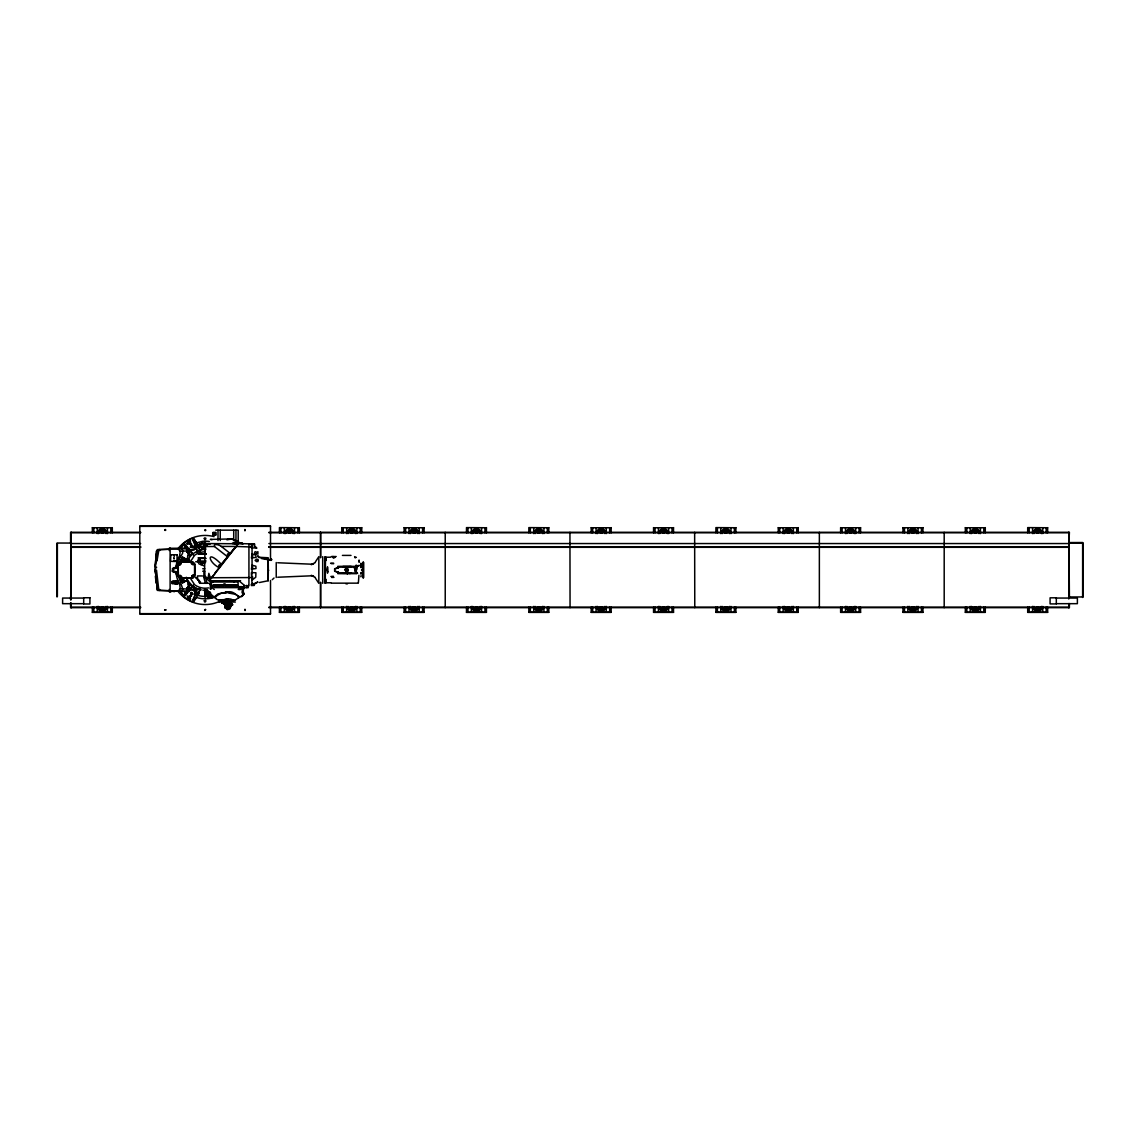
<?xml version="1.0" encoding="UTF-8"?>
<svg xmlns="http://www.w3.org/2000/svg" width="1140" height="1140" viewBox="0 0 1140 1140"><rect width="100%" height="100%" fill="white"/><g stroke="black" fill="none" stroke-linecap="round" stroke-linejoin="round"><path stroke-width="1.5" d="M208.421 595.821A26.035 26.035 0 0 1 205.157 596.035L205.072 589.109M325.342 569.744L324.686 560.709M325.342 570.257L324.686 579.291M325.285 579.291L325.498 557.232L330.657 557.218M361.822 565.853C360.44 566.979 360.254 563.673 361.808 564.215L360.839 564.457M360.839 566.708L360.839 567.478L360.839 566.537M170.117 549.167L178.424 549.167L180.22 551.29L186.832 550.976L186.846 548.668L185.364 548.197L170.117 548.297M325.456 558.5L325.498 556.776L324.686 556.847L324.686 561.222M156.408 567.934L156.536 567.065M198.759 557.774L198.203 560.267L200.284 560.267M248.335 585.39L248.249 587.656L214.363 587.613M325.427 559.968L325.285 560.709M210.558 584.649L210.416 589.209L210.758 584.649M243.889 592.942L244.074 593.897C238.802 602.319 236.564 590.292 227.957 591.845M210.9 589.209L211.099 583.238A28.115 26.99 79.1 0 1 213.907 581.229M242.692 593.256L242.735 587.129M360.967 573.577L361.052 572.594L360.924 574.104M199.842 560.267L200.341 557.774M170.117 549.295L157.548 549.665L156.422 554.211L156.522 561.45M345.833 571.411L345.078 569.715M345.121 569.516L345.278 569.173A1.653 1.653 0 0 1 348.142 569.173L347.572 571.411M207.623 544.877L207.793 543.552L237.035 543.766M232.175 599.668L232.061 600.98L221.032 600.823L233.7 600.367M208.136 577.638L208.862 573.32L210.344 577.923L209.646 578.821L204.459 576.797L205.029 546.516L214.477 546.53L227.131 556.434M188.827 548.981L188.77 548.91A25.137 25.137 0 0 1 189.311 548.611L189.183 549.566A26.035 26.035 0 0 0 186.746 551.575L188.827 548.981L185.293 544.421L184.195 545.319L186.005 548.611M210.344 592.643L209.888 593.897C215.132 602.105 217.312 591.461 225.891 592.9L227.957 592.102L228.071 592.9L235.211 594.282L239.471 596.79M156.294 551.19L155.154 569.245L157.548 590.335L170.117 590.705M338.865 566.894L338.167 568.375M225.891 592.9L226.005 591.845M157.035 560.695L158.645 551.418L157.548 549.665A87.296 87.296 0 0 0 155.197 567.164L157.548 549.651L169.247 549.181M192.418 553.57L189.311 548.611M356.378 567.692L356.635 566.794L356.179 568.746A3.121 0.983 -90 0 0 356.179 571.254L356.649 573.278M214.491 596.79L217.94 593.911L225.948 592.23M171.812 581.642L172.126 583.694L175.517 583.737A1.753 1.753 0 0 0 177.968 583.694A1.753 1.753 0 0 0 177.968 581.243A1.753 1.753 0 0 0 175.517 581.201L171.77 581.614M207.124 593.826C210.202 592.615 205.87 594.581 208.535 594.097M207.509 593.969L207.608 593.099L210.957 593.256M211.912 596.363C203.419 600.837 211.185 591.717 206.796 592.914M212.767 597.403L208.99 597.403L209.389 593.855L208.848 597.602L212.852 597.303M177.797 574.161L182.799 589.166L181.573 591.332L170.117 590.834M230.879 604.286L232.417 604.984L230.978 605.112L230.095 608.703L226.319 608.874L226.86 605.112L224.124 604.2L225.535 604.186L224.851 607.891L228.627 607.891L229.624 604.1L228.641 604.271L229.582 604.157M229.425 604.243L228.57 607.691L225.036 607.706L225.748 604.072L224.238 604.029M205.442 583.338L203.433 575.985M360.839 576.755L361.052 575.7M241.694 586.501L240.483 589.48L238.217 589.48M209.333 541.486A28.813 28.813 0 0 0 202.835 541.272L196.322 542.925L194.27 539.505A61.916 61.916 0 0 0 193.016 537.995L192.988 538.137A62.173 62.173 0 0 1 197.049 543.495M348.142 570.812L348.356 570M358.402 582.697L358.929 575.287M345.049 570L345.278 569.173M164.987 529.63C167.566 530.143 163.234 531.226 165.243 529.459M173.978 558.572L173.978 557.659L173.736 558.586M164.716 609.914L165.87 609.914L164.616 609.914M190.594 546.516L192.176 545.504L192.176 547.514M205.471 530.642C206.34 528.105 203.119 531.212 205.613 530.356M190.594 592.914L190.594 594.068L192.46 593.983M204.63 609.914L205.471 609.359M199.671 590.107L198.289 595.109L195.111 594.653L192.945 599.982L194.27 600.495L196.465 597.474A28.813 28.813 0 0 0 215.574 596.875M200.056 588.425L198.289 595.109A26.035 26.035 0 0 1 195.196 594.054L194.341 594.325L197.177 589.052M226.276 605.511L229.226 605.155M195.881 594.325L192.945 599.982M195.225 593.969L197.191 589.238M179.721 555.437L180.22 551.29M182.115 560.538L181.089 560.125L182.542 557.104L186.575 559.384M212.981 597.474L212.681 596.163M211.669 596.42C204.473 599.783 211.712 590.62 205.542 592.601M355.053 566.979L355.324 568.746L355.024 566.879M199.671 549.893L198.289 544.892L195.111 545.347A27.018 27.018 0 0 0 194.341 545.675L194.541 548.81L190.465 550.093M178.424 590.834L180.22 588.71L186.832 589.024L186.846 591.332L184.195 594.681L185.293 595.579L188.827 591.019L186.746 588.411A26.035 26.035 0 0 0 189.126 590.506L189.311 591.389A25.137 25.137 0 0 1 188.827 591.019M195.168 547.656L195.909 547.913L194.256 549.908L190.323 550.862M243.803 587.656L244.886 585.775L239.158 580.972M201.723 543.224L195.923 545.661M185.293 595.579L188.727 590.192M315.381 561.92L318.829 556.662L318.829 583.338L315.381 578.08M190.394 561.764L194.655 555.209A17.798 17.798 0 0 1 205.157 551.789M175.546 581.286L175.304 581.642A1.753 1.753 0 0 0 175.218 583.352L175.546 583.651M225.578 600.652L226.518 600.652M226.518 604.813L229.168 605.255M228.385 604.813L227.686 605.197M230.907 601.307L227.715 601.079M231.035 600.524L231.035 601.692M181.061 591.831L181.146 591.703A18.696 18.696 0 0 0 183.34 596.448L183.455 596.534A34.229 34.229 0 0 0 193.016 602.005A61.916 61.916 0 0 0 194.27 600.495M232.432 604.813L230.978 603.886M661.271 532.523L662.896 529.901M723.629 532.523L725.254 529.901M785.987 532.523L787.612 529.901M848.345 532.523L849.97 529.901M910.703 532.523L912.314 529.901M973.047 532.523L974.672 529.901M1035.405 532.523L1037.03 529.901M237.647 542.982L232.161 538.978L227.672 538.992L232.076 539.077C250.344 545.732 226.176 542.54 236.735 543.281M189.311 591.389L192.418 586.43M227.302 554.596L228.086 553.598M218.709 565.611L219.493 564.599M236.564 542.74L235.325 544.322M228.285 554.966L228.869 554.211M236.65 544.25L237.605 543.039M237.163 543.595L232.161 543.367L235.31 543.452M189.183 590.434L193.387 585.062M232.175 538.949L226.917 539.818M236.009 546.687L218.581 567.378C207.751 561.564 206.311 548.967 221.174 564.058M209.874 577.538L211.399 577.581L215.289 573.221M214.99 572.993L235.724 546.459L221.274 546.416C220.091 545.091 212.838 542.825 214.477 546.53M238.616 543.353L209.247 580.958L214.235 580.887L209.247 580.958M360.839 566.039L361.808 565.811M178.481 572.964L173.237 572.138L172.24 571.083L173.237 567.863L178.481 567.036M233.985 582.013L235.068 580.916C239.671 580.716 230.565 580.944 235.082 580.802M290.401 606.993L288.406 606.993M352.759 606.993L350.75 606.993M415.117 606.993L413.107 606.993M477.461 606.993L475.466 606.993M539.818 606.993L537.824 606.993M602.177 606.993L600.182 606.993M664.534 606.993L662.539 606.993M726.893 606.993L724.883 606.993M789.25 606.993L787.241 606.993M851.594 606.993L849.599 606.993M913.952 606.993L911.957 606.993M976.31 606.993L974.315 606.993M1038.668 606.993L1036.673 606.993M101.332 533.007L103.327 533.007M103.327 606.993L101.332 606.993M170.8 554.738L170.573 561.336L177.313 561.521M188.698 542.497L190.565 542.996M190.152 543.994L190.565 542.426L189.568 541.842L188.413 542.996L190.066 543.865L186.903 543.552M192.46 547.015L190.594 547.086L191.591 545.362M173.024 569.373L174.107 568.746M174.448 591.674L171.257 591.076L186.005 591.389M244.758 529.544C245.143 532.423 245.542 527.863 244.801 530.556M189.226 585.932L186.689 588.34L190.366 584.678M188.698 596.505L190.565 596.42L190.152 598.001L188.57 597.574L189.568 595.85M205.058 596.035L205.157 589.109M288.406 533.007L290.401 533.007M274.028 578.023L272.246 579.704M244.758 609.359L245.071 610.541L245.328 609.444M350.75 533.007L352.759 533.007M413.107 533.007L415.117 533.007M475.466 533.007L477.461 533.007M537.824 533.007L539.818 533.007M600.182 533.007L602.177 533.007M662.539 533.007L664.534 533.007M724.883 533.007L726.893 533.007M787.241 533.007L789.25 533.007M849.599 533.007L851.594 533.007M911.957 533.007L913.952 533.007M974.315 533.007L976.31 533.007M1036.673 533.007L1038.668 533.007M201.053 563.189L200.968 564.628L203.433 563.36M361.836 566.138L361.836 566.894M177.811 571.867L176.486 574.603A29.041 29.041 0 0 1 176.159 571.539M193.016 537.995A34.229 34.229 0 0 0 183.512 543.495L183.34 543.552A18.696 18.696 0 0 0 181.075 548.197L181.061 548.169M241.096 596.32L244.074 593.897M313.5 564.029L311.177 564.599L315.338 562.562M257.711 582.155L254.291 584.264L254.291 585.418L251.427 585.561L251.427 584.093M251.427 584.877L257.711 582.013M239.457 597.161L234.797 600.296L232.318 600.466M252.054 580.075L255.759 577.239L255.916 572.75L251.427 572.622L252.054 584.834M238.716 597.873L237.79 598.4M186.533 580.63L182.542 582.896L181.089 579.875L182.115 579.462M187.031 580.246L182.585 582.768A26.035 26.035 0 0 1 181.103 579.961L181.089 579.875M355.238 566.879L355.238 568.375M287.807 531.668L288.762 529.901M350.151 531.668L351.12 529.901M412.509 531.668L413.478 529.901M290.999 608.332L290.03 610.1M474.867 531.668L475.836 529.901M353.357 608.332L352.388 610.1M537.225 531.668L538.18 529.901M415.715 608.332L414.746 610.1M599.583 531.668L600.538 529.901M478.059 608.332L477.104 610.1M540.417 608.332L539.462 610.1M602.775 608.332L601.82 610.1M665.133 608.332L664.164 610.1M727.491 608.332L726.522 610.1M789.849 608.332L788.88 610.1M852.193 608.332L851.238 610.1M914.551 608.332L913.596 610.1M976.909 608.332L975.954 610.1M1039.267 608.332L1038.298 610.1M218.353 585.433L221.816 585.134M355.552 573.021L355.822 570.314M271.676 559.37L269.467 559.541M337.796 567.079L356.72 566.894M256.628 548.197L254.548 546.188L254.548 544.094L251.427 543.923L251.427 547.927L256.685 547.955L254.548 546.089M181.089 560.125L181.189 560.068A26.035 26.035 0 0 1 182.486 557.175L187.031 559.754M181.189 579.932L186.575 577.61M235.367 600.281L233.843 600.452M361.822 564.485L361.038 565.212L361.822 565.625M195.111 545.347L192.945 540.018L194.27 539.505L196.322 542.925M195.738 545.319L192.945 540.018M225.635 600.908L226.447 600.737M223.24 602.49L223.611 602.49M197.861 589.095L194.014 590.064L193.13 586.501L197.762 589.138M207.708 593.242L205.585 591.703L208.648 593.498M354.939 557.716L356.35 557.303M357.376 565.967L359.456 565.369M357.803 565.839L358.73 565.582M357.376 566.224L358.801 565.825M183.455 596.534L183.512 596.519A62.387 62.387 0 0 1 185.364 591.803M204.659 542.013L205.656 542.013M170.815 554.767L177.142 554.767M176.928 561.635L177.156 554.738M267.843 569.815L268.698 570.257L267.843 570.185M191.093 592.629L192.589 594.068L191.021 594.496M189.568 598.001L190.066 596.135M205.656 597.987L204.659 597.987M245.071 530.627L245.071 529.558M233.971 585.134L226.988 585.433M330.586 563.174L333.593 563.146M218.595 600.196L221.773 600.438L220.747 600.281M277.718 577.239L311.049 575.828M343.824 566.694L342.67 566.894M259.407 582.526L268.214 580.745L268.328 570.257M184.324 597.089L184.409 597.075A34.727 34.727 0 0 1 183.426 596.377M205.2 557.774L198.132 557.774M178.011 567.962L172.24 568.917M269.866 559.868L271.334 559.612M269.539 560.182L271.748 559.797M335.474 568.746L338.024 567.948M211.099 583.238L212.824 588.397L214.263 589.48M178.424 549.167L186.846 548.668M202.35 549.394L201.096 549.622L205.798 549.551M214.22 585.134L217.042 585.134M224.21 603.915L225.179 604.2M222.913 602.932C226.832 607.364 238.531 603.103 227.686 602.918M224.993 604.756L225.791 604.67L224.936 604.343M230.807 604.442L231.662 604.442M230.665 605.839L230.836 605.853M206.939 590.52C210.188 590.021 202.493 590.406 205.556 590.591M206.981 592.672L207.95 593.584M209.233 597.004L209.504 596.804M211.313 597.089L211.128 596.804M350.792 573.106L349.054 573.306L350.408 573.406M330.871 576.47L333.421 576.27M222.927 600.524L222.371 601.436M218.78 585.134L222.129 585.134M190.465 589.907L193.301 590.221L195.168 592.344M201.88 543.21L204.373 543.595M190.323 589.138L193.202 589.48L195.909 592.087M333.963 577.367L331.626 577.481M169.247 548.426L170.117 548.411M170.117 591.589L169.247 591.574M351.704 566.537L349.581 566.694L350.75 566.894M350.536 566.523L342.869 566.523M225.065 585.134L228.898 585.134M231.833 585.134L236.351 585.134M217.612 585.134L220.091 585.005M252.054 554.068L251.427 558.03L256.144 557.346L255.702 555.038L252.054 554.068L252.054 547.955M252.054 565.183L251.427 569.188L256.016 568.532L255.859 566.209L252.054 565.183L252.054 558.058M217.797 580.802L224.893 580.916M347.201 573.392L346.204 572.822L357.333 573.306M226.988 580.958L226.447 580.702M251.427 577.567L211.798 577.738M227.017 580.958L226.646 580.958M214.206 580.773L240.626 580.745M223.24 580.716L224.609 580.944M174.42 567.649L176.03 568.304M230.722 580.716L229.354 580.716M218.296 580.958C215.232 580.987 222.542 580.958 219.45 580.972M205.058 543.965L208.421 544.179A26.035 26.035 0 0 0 205.157 543.951L205.072 549.167M139.807 526.352L270.508 526.352M92.354 527.749L112.304 527.749M299.378 527.749L279.428 527.606L279.428 532.808M341.772 527.749L361.736 527.749M404.13 527.749L424.094 527.749M486.438 527.749L466.488 527.606L466.488 532.808M548.796 527.749L528.846 527.606L528.846 532.808M591.204 527.749L611.154 527.749M653.562 527.749L673.512 527.749M735.87 527.749L715.906 527.606L715.906 532.808M778.264 527.749L798.228 527.749M840.622 527.749L860.572 527.749M902.98 527.749L922.93 527.749M965.338 527.749L985.288 527.749M1047.646 527.749L1027.696 527.606L1027.696 532.808M215.759 530.157L238.203 530.157L238.203 544.065M140.633 532.337L70.594 532.337L70.594 543.295M215.759 532.38L213.08 532.38L213.08 535.173L215.759 535.173L215.759 532.708L213.266 532.708L213.266 534.831L215.759 534.831M268.897 532.337L1069.406 532.337L1068.907 542.569L1082.63 542.526L1082.63 597.474M71.221 532.708L140.633 532.708M268.897 532.708L1068.778 532.708M213.266 533.776L215.759 533.776M71.093 543.067L57 543.039L57 596.961M239.201 543.067L242.193 543.067M1068.907 543.039L1082.63 543.039M71.221 543.552L140.633 543.552M268.897 543.552L1068.778 543.552M71.221 546.73L140.633 546.73M190.465 546.73L194.028 546.73M268.897 546.73L1068.778 546.73M71.221 547.186L140.633 547.186M190.465 547.186L194.028 547.186M268.897 547.186L1068.778 547.186M71.221 547.314L140.633 547.314M190.465 547.314L194.028 547.314M268.897 547.314L1068.778 547.314M202.108 548.554L205.699 548.554M198.46 553.855L206.283 553.855M200.711 554.097L206.24 554.097L198.46 554.225M342.413 555.408L350.992 555.408M331.398 556.534L336.214 556.534M332.125 556.662L333.749 556.662M332.837 557.403L335.174 557.403M199.984 558.401L206.169 558.401M198.431 559.754L199.928 559.754M185.236 560.766L187.117 560.766M197.419 561.023L206.069 561.023M183.227 561.265L184.338 561.265M185.236 561.265L187.672 561.265M195.667 561.764L198.061 561.778L199.001 563.901L204.231 565.91M200.569 561.892L203.504 561.892M194.555 564.642L192.532 564.642A8.108 8.108 0 0 0 191.192 563.417L191.192 561.892M178.339 565.255L179.878 565.255A8.108 8.108 0 0 1 181.089 563.915L181.089 561.892M355.922 565.255L356.678 565.255M325.27 565.355L325.27 574.645M337.739 566.352L356.649 566.352M342.67 566.694L350.75 566.694M202.735 568.746L204.801 568.746M356.492 569.744C353.3 570.385 359.029 570.342 356.35 566.751M202.735 571.254L204.801 571.254M338.024 572.052L335.474 571.254M346.204 572.836L337.796 572.921M342.627 573.306L350.792 573.306M355.808 573.306L357.589 573.306M337.739 573.648L356.649 573.648M194.555 574.745L193.031 574.745A8.108 8.108 0 0 1 191.819 576.085L191.819 578.108M178.339 575.358L180.376 575.358A8.108 8.108 0 0 0 181.702 576.584L181.716 578.108M202.25 575.928L197.491 575.928L197.59 578.992L200.555 582.141M197.59 578.992L195.624 577.382L198.588 580.588M217.384 581.229L220.376 581.229M233.586 581.229L236.579 581.229M172.397 581.257L174.605 581.257L174.605 583.68M211.028 581.386L215.175 580.773M212.981 582.013L237.405 582.013M330.842 582.782L325.498 582.782L325.285 578.251M210.871 583.281L199.742 583.267L198.317 579.747L199.799 583.267M325.498 583.224L324.686 583.153L324.686 578.778M331.441 583.153L358.103 583.153M209.86 583.466L210.886 583.466M345.962 583.837L347.444 583.837M223.811 583.88L225.193 583.88M209.803 584.649L211.142 584.649M237.234 585.005L213.465 585.134M213.251 585.134L236.593 585.134M222.628 585.433L235.61 585.433M192.076 585.718L188.143 585.39L187.331 579.947L192.076 585.718L189.425 583.196M218.353 585.889L221.189 585.889M222.628 585.889L235.61 585.889M248.32 585.775L246.682 585.732M213.251 586.63L216.244 586.63M216.97 586.63L219.008 586.63M221.103 586.63L223.127 586.63M225.962 586.63L228 586.63M230.836 586.63L232.859 586.63M234.968 586.63L236.992 586.63M237.719 586.63L240.711 586.63M181.573 591.332L186.846 591.332M171.257 591.674L170.117 591.703M225.763 591.845L228.214 591.845M209.204 592.301A2.365 0.77 11.4 0 1 208.221 592.087L204.559 591.703L208.292 591.731A2.365 0.77 11.4 0 0 210.216 592.045M221.616 592.971L224.366 592.971M229.596 592.971L231.847 592.971M207.822 593.598L209.389 593.855M1068.907 596.961L1082.63 596.961M1069.406 597.431L1068.907 532.337M83.69 598.058L62.614 598.058L62.614 603.673L83.69 603.673M1056.31 598.058L1077.385 598.058L1077.385 603.673L1056.31 603.673M227.858 601.464L224.737 601.806M231.406 601.464L231.776 599.597M218.566 602.048L221.687 602.048M232.275 602.048L235.396 602.048M221.844 602.918L225.449 602.96A2.365 0.727 13.1 0 0 228.37 602.96L228.37 602.96M221.844 603.302L225.264 603.302A2.365 0.727 13 0 0 228.299 603.302L227.715 603.302M229.767 603.302L230.736 603.302M225.364 604.827L222.898 603.302M71.221 607.164L140.633 607.164M268.897 607.164L1068.778 607.164M140.633 607.663L70.594 607.663L70.594 602.96M268.897 607.663L1069.406 607.663L1069.406 603.587M92.354 612.251L112.304 612.251M279.428 612.251L299.378 612.251M341.772 612.251L361.736 612.251M404.13 612.251L424.094 612.251M466.488 612.251L486.438 612.251M528.846 612.251L548.796 612.251M591.204 612.251L611.154 612.251M653.562 612.251L673.512 612.251M715.906 612.251L735.87 612.251M778.264 612.251L798.228 612.251M840.622 612.251L860.572 612.251M902.98 612.251L922.93 612.251M965.338 612.251L985.288 612.251M1027.696 612.251L1047.646 612.251M139.807 613.648L270.508 613.648M223.24 580.958L224.609 580.716M172.24 571.083L178.011 572.038M174.42 572.351L176.03 571.696A29.255 29.255 0 0 0 179.721 584.564L180.22 588.71M229.354 580.944L230.722 580.958M240.127 543.466C237.234 543.367 244.63 543.666 241.281 543.409M221.83 600.951L225.079 601.065M231.705 538.921L210.33 539.42L212.012 539.662M251.427 546.986L236.194 546.459M333.621 563.716L331.198 563.616M238.488 543.509L248.933 543.837M311.049 564.172L277.718 562.761M235.567 580.93L238.046 580.972L238.189 587.656M156.508 570L158.645 588.582L157.548 590.335L155.154 569.102L157.548 590.349L169.247 590.791M251.427 544.022L254.548 544.179M248.933 543.965L251.427 544.094M258.937 557.275L268.214 557.759L268.214 580.745M233.871 585.005L235.182 585.134M233.159 600.353C227.202 595.593 219.678 604.457 214.505 597.161M225.592 604.756L224.851 604.684M342.627 573.106L344.351 573.306M218.41 585.134L221.189 585.433M205.556 562.604L198.189 562.048M215.047 585.005L216.059 585.134M261.602 558.572L268.214 559.74M210.202 544.065L209.917 544.022A26.462 26.462 0 0 0 204.359 543.509M184.324 542.911L184.409 542.925A34.727 34.727 0 0 0 183.426 543.623M259.407 557.474L268.214 559.255L268.328 569.744M353.429 566.979L355.78 569.687M313.5 575.971L311.177 575.401L315.338 577.439M224.366 600.751L224.865 605.511M224.366 600.524L224.865 605.269M338.908 573.106L338.209 571.625M189.568 543.994L188.57 542.996M191.591 547.514L190.736 547.015M174.107 571.254L173.024 570.627M204.844 610.456L205.699 609.601L204.701 610.171M227.658 604.157L227.53 604.214M183.455 543.466L183.512 543.481A62.387 62.387 0 0 0 185.364 548.197M197.989 595.422L195.738 594.681M243.846 585.418L244.872 585.789M222.742 601.436L222.186 599.597M216.172 585.134L216.942 585.433M194.341 545.675L195.225 546.032A26.035 26.035 0 0 1 198.203 544.892L200.056 551.575M181.189 560.068L184.338 561.379M354.597 556.605L355.58 557.531M230.821 604.585L232.788 604.756L230.764 603.302M1036.075 608.332L1037.03 610.1M973.717 608.332L974.672 610.1M911.359 608.332L912.314 610.1M849.001 608.332L849.97 610.1M786.643 608.332L787.612 610.1M602.775 531.668L601.82 529.901M724.285 608.332L725.254 610.1M540.417 531.668L539.462 529.901M661.941 608.332L662.896 610.1M478.059 531.668L477.104 529.901M599.583 608.332L600.538 610.1M415.715 531.668L414.746 529.901M537.225 608.332L538.18 610.1M474.867 608.332L475.836 610.1M412.509 608.332L413.478 610.1M350.151 608.332L351.12 610.1M287.807 608.332L288.762 610.1M193.144 586.658L196.222 588.311M216.172 598.4L209.888 593.897M221.274 546.416L229.753 553.085M204.416 570.798L204.488 576.997L208.478 580.317M177.811 568.133L176.486 565.397A29.041 29.041 0 0 0 176.159 568.461M188.499 590.506L186.832 589.024M256.913 552.23L255.104 551.674L254.391 553.313L256.457 554.125L257.184 552.729M190.366 555.322L186.689 551.66L189.226 554.068M207.281 545.604L205.984 545.604L206.255 546.63M189.069 597.859L188.57 597.004M188.727 549.808L185.293 544.421M189.183 549.566L193.387 554.938M1039.922 532.523L1038.298 529.901M977.564 532.523L975.954 529.901M915.221 532.523L913.596 529.901M852.863 532.523L851.238 529.901M790.505 532.523L788.88 529.901M728.147 532.523L726.522 529.901M665.789 532.523L664.164 529.901M354.013 532.523L352.388 529.901M291.655 532.523L290.03 529.901M242.834 544.222L242.407 543.424M190.394 578.236L194.655 584.792A17.784 17.784 0 0 0 208.52 587.898M181.573 548.668L182.799 550.834L182.599 553.242L179.365 559.184L177.797 565.839M195.909 547.913L197.177 550.948M195.225 546.032L197.191 550.763M190.736 593.983L191.591 592.344L192.745 593.484M360.839 563.245L361.052 564.3M257.911 556.277L258.595 557.203L257.911 555.693M206.924 583.338L205.542 576.384M207.694 590.663L208.107 594.054M155.368 576.227L156.166 583.324M325.342 578.778L325.47 579.505M243.376 587.556L243.547 589.209L243.533 587.556M242.977 587.556L243.034 588.739M242.407 587.228L242.393 593.256L243.319 593.256L243.319 586.587M239.443 587.613L239.528 589.48M246.682 585.347L246.753 587.656M204.416 572.223L204.459 576.94M1083 543.039L1083 596.961M1068.907 603.587L1068.907 607.663M1068.778 532.337L1068.778 598.999M1068.778 603.587L1068.778 607.663M1047.646 527.606L1047.646 532.808M1047.646 607.192L1047.646 612.394L1027.696 612.394L1027.696 607.192M1046.149 527.735L1046.149 532.808M1046.149 607.192L1046.149 612.266M1042.786 527.735L1042.786 533.591M1042.786 606.409L1042.786 612.266M1032.555 527.735L1032.555 533.591M1032.555 606.409L1032.555 612.266M1029.192 527.735L1029.192 532.808M1029.192 607.192L1029.192 612.266M985.288 527.606L985.288 532.808M985.288 607.192L985.288 612.394L965.338 612.394L965.338 607.192M983.792 527.735L983.792 532.808M983.792 607.192L983.792 612.266M980.428 527.735L980.428 533.591M980.428 606.409L980.428 612.266M970.197 527.735L970.197 533.591M970.197 606.409L970.197 612.266M966.834 527.735L966.834 532.808M966.834 607.192L966.834 612.266M965.338 527.606L965.338 532.808M944.191 532.337L944.191 607.663M922.93 527.606L922.93 532.808M922.93 607.192L922.93 612.394L902.98 612.394L902.98 607.192M921.433 527.735L921.433 532.808M921.433 607.192L921.433 612.266M918.071 527.735L918.071 533.591M918.071 606.409L918.071 612.266M907.839 527.735L907.839 533.591M907.839 606.409L907.839 612.266M904.476 527.735L904.476 532.808M904.476 607.192L904.476 612.266M902.98 527.606L902.98 532.808M860.572 527.606L860.572 532.808M860.572 607.192L860.572 612.394L840.622 612.394L840.622 607.192M859.076 527.735L859.076 532.808M859.076 607.192L859.076 612.266M855.712 527.735L855.712 533.591M855.712 606.409L855.712 612.266M845.481 527.735L845.481 533.591M845.481 606.409L845.481 612.266M842.118 527.735L842.118 532.808M842.118 607.192L842.118 612.266M840.622 527.606L840.622 532.808M819.361 532.337L819.361 607.663M798.228 527.606L798.228 532.808M798.228 607.192L798.228 612.394L778.264 612.394L778.264 607.192M796.732 527.735L796.732 532.808M796.732 607.192L796.732 612.266M793.355 527.735L793.355 533.591M793.355 606.409L793.355 612.266M783.137 527.735L783.137 533.591M783.137 606.409L783.137 612.266M779.76 527.735L779.76 532.808M779.76 607.192L779.76 612.266M778.264 527.606L778.264 532.808M735.87 527.606L735.87 532.808M735.87 607.192L735.87 612.394L715.906 612.394L715.906 607.192M734.374 527.735L734.374 532.808M734.374 607.192L734.374 612.266M730.997 527.735L730.997 533.591M730.997 606.409L730.997 612.266M720.779 527.735L720.779 533.591M720.779 606.409L720.779 612.266M717.402 527.735L717.402 532.808M717.402 607.192L717.402 612.266M694.645 532.337L694.773 607.663M673.512 527.606L673.512 532.808M673.512 607.192L673.512 612.394L653.562 612.394L653.562 607.192M672.016 527.735L672.016 532.808M672.016 607.192L672.016 612.266M668.653 527.735L668.653 533.591M668.653 606.409L668.653 612.266M658.421 527.735L658.421 533.591M658.421 606.409L658.421 612.266M655.058 527.735L655.058 532.808M655.058 607.192L655.058 612.266M653.562 527.606L653.562 532.808M611.154 527.606L611.154 532.808M611.154 607.192L611.154 612.394L591.204 612.394L591.204 607.192M609.658 527.735L609.658 532.808M609.658 607.192L609.658 612.266M606.295 527.735L606.295 533.591M606.295 606.409L606.295 612.266M596.063 527.735L596.063 533.591M596.063 606.409L596.063 612.266M592.7 527.735L592.7 532.808M592.7 607.192L592.7 612.266M591.204 527.606L591.204 532.808M569.943 532.337L570.057 607.663M548.796 527.606L548.796 532.808M548.796 607.192L548.796 612.394L528.846 612.394L528.846 607.192M547.3 527.735L547.3 532.808M547.3 607.192L547.3 612.266M543.937 527.735L543.937 533.591M543.937 606.409L543.937 612.266M533.705 527.735L533.705 533.591M533.705 606.409L533.705 612.266M530.342 527.735L530.342 532.808M530.342 607.192L530.342 612.266M486.438 527.606L486.438 532.808M486.438 607.192L486.438 612.394L466.488 612.394L466.488 607.192M484.942 527.735L484.942 532.808M484.942 607.192L484.942 612.266M481.579 527.735L481.579 533.591M481.579 606.409L481.579 612.266M471.347 527.735L471.347 533.591M471.347 606.409L471.347 612.266M467.984 527.735L467.984 532.808M467.984 607.192L467.984 612.266M445.227 532.337L445.227 607.663M424.094 527.606L424.094 532.808M424.094 607.192L424.094 612.394L404.13 612.394L404.13 607.192M422.598 527.735L422.598 532.808M422.598 607.192L422.598 612.266M419.221 527.735L419.221 533.591M419.221 606.409L419.221 612.266M409.003 527.735L409.003 533.591M409.003 606.409L409.003 612.266M405.626 527.735L405.626 532.808M405.626 607.192L405.626 612.266M404.13 527.606L404.13 532.808M363.546 562.334L363.546 577.667M363.418 562.205L363.418 577.795M362.862 562.205L362.862 577.795M362.606 562.647L362.606 577.353M361.736 527.606L361.736 532.808M361.665 569.501L361.665 570.499M361.736 607.192L361.736 612.394L341.772 612.394L341.772 607.192M360.24 527.735L360.24 532.808M360.24 607.192L360.24 612.266M359.243 560.41L359.243 561.892M358.986 560.182L358.986 562.12M356.863 527.735L356.863 533.591M356.863 606.409L356.863 612.266M356.35 570.257L356.35 573.249M354.811 570L354.811 571.24M347.201 572.822L347.329 574.004M346.645 527.735L346.645 533.591M346.645 606.409L346.645 612.266M343.268 527.735L343.268 532.808M343.268 607.192L343.268 612.266M341.772 527.606L341.772 532.808M337.226 567.948L334.647 568.746L334.618 570L334.647 571.254L337.226 572.052M326.012 557.446L326.012 560.538M326.012 569.173L326.012 570.827M326.012 579.462L326.012 582.554M322.691 556.662L322.691 583.338M320.639 532.337L320.639 557.574M320.639 582.426L320.639 607.663M320.511 532.337L320.511 557.574M320.511 582.426L320.511 607.663M299.378 527.606L299.378 532.808M299.378 607.192L299.378 612.394L279.428 612.394L279.428 607.192M297.882 527.735L297.882 532.808M297.882 607.192L297.882 612.266M294.519 527.735L294.519 533.591M294.519 606.409L294.519 612.266M284.288 527.735L284.288 533.591M284.288 606.409L284.288 612.266M280.924 527.735L280.924 532.808M280.924 607.192L280.924 612.266M276.236 562.519L276.236 577.481M270.95 558.757L270.95 560.452M270.508 559.526L270.508 525.982L139.807 525.982L139.807 614.018L270.508 614.018L270.508 580.474M257.911 551.674L257.911 554.168M257.911 559.156L257.911 561.649M252.624 544.849L252.624 546.516M252.624 555.451L252.624 557.118M252.624 566.609L252.624 568.276M252.624 576.783L252.624 578.436M252.624 583.267L252.624 584.92M252.054 569.216L252.054 572.579M251.669 573.249L251.669 575.486M248.933 543.666L248.933 585.832M242.45 586.644L242.45 587.528M242.45 589.138L242.45 590.021M242.45 591.632L242.45 592.515M235.966 530.157L235.966 542.327M233.714 530.157L233.714 540.588M220.248 530.157L220.248 540.588M217.996 530.157L217.996 540.588M205.157 544.065L205.157 549.181M189.425 561.892L189.425 559.398L186.96 559.398L186.96 561.892M188.812 559.398L188.812 561.892M187.573 559.398L187.573 561.892M186.319 561.892L186.319 559.213L183.098 559.213L183.098 561.892M185.507 559.213L185.507 561.892M183.896 559.213L183.896 561.892M170.117 548.169L170.117 591.831M169.247 548.297L169.247 550.549M169.247 589.451L169.247 591.703M159.643 549.523L159.643 550.549M159.643 589.451L159.643 590.477M112.304 527.606L112.304 532.808M112.304 607.192L112.304 612.394L92.354 612.394L92.354 607.192M110.808 527.735L110.808 532.808M110.808 607.192L110.808 612.266M107.445 527.735L107.445 533.591M107.445 606.409L107.445 612.266M102.971 529.901L102.971 531.169M102.971 608.831L102.971 610.1M101.702 529.901L101.702 531.169M101.702 608.831L101.702 610.1M97.213 527.735L97.213 533.591M97.213 606.409L97.213 612.266M93.85 527.735L93.85 532.808M93.85 607.192L93.85 612.266M92.354 527.606L92.354 532.808M71.221 532.337L71.221 598.999M71.221 603.587L71.221 607.663M71.093 532.337L71.093 599.84M71.093 602.96L71.093 607.663M70.594 596.705L70.594 599.84M57.37 543.552L57.37 596.448M219.763 601.307A34.542 34.542 0 0 1 177.755 591.033M177.755 548.967A34.542 34.542 0 0 1 214.092 536.626M190.665 598.885A2.18 2.18 0 0 1 188.47 598.885M187.672 598.087A2.18 2.18 0 0 1 187.672 595.907M190.665 595.109A2.18 2.18 0 0 1 191.463 595.907M191.463 544.094A2.18 2.18 0 0 1 190.665 544.892M187.672 544.094A2.18 2.18 0 0 1 187.672 541.913M188.47 541.115A2.18 2.18 0 0 1 190.665 541.115M100.078 532.523A2.494 2.494 0 0 1 104.595 532.523M98.596 533.591A3.748 3.748 0 0 1 102.329 529.844A3.748 3.748 0 0 1 106.077 533.591M98.011 531.083A4.987 4.987 0 0 1 106.647 531.083M106.647 608.917A4.987 4.987 0 0 1 98.011 608.917M104.595 607.478A2.494 2.494 0 0 1 100.078 607.478M106.077 606.409A3.748 3.748 0 0 1 102.329 610.157A3.748 3.748 0 0 1 98.596 606.409M285.086 531.083A4.987 4.987 0 0 1 293.721 531.083M291.655 607.478A2.494 2.494 0 0 1 287.137 607.478M293.137 606.409A3.748 3.748 0 0 1 289.403 610.157A3.748 3.748 0 0 1 285.656 606.409M293.721 608.917A4.987 4.987 0 0 1 285.086 608.917M287.137 532.523A2.494 2.494 0 0 1 291.555 532.337M285.656 533.591A3.748 3.748 0 0 1 289.403 529.844A3.748 3.748 0 0 1 293.137 533.591M349.495 532.523A2.494 2.494 0 0 1 353.913 532.337M348.014 533.591A3.748 3.748 0 0 1 351.761 529.844A3.748 3.748 0 0 1 355.495 533.591M347.429 531.083A4.987 4.987 0 0 1 356.079 531.083M356.079 608.917A4.987 4.987 0 0 1 347.429 608.917M409.787 531.083A4.987 4.987 0 0 1 418.437 531.083M416.371 607.478A2.494 2.494 0 0 1 411.839 607.478M417.853 606.409A3.748 3.748 0 0 1 414.105 610.157A3.748 3.748 0 0 1 410.372 606.409M418.437 608.917A4.987 4.987 0 0 1 409.787 608.917M411.853 532.523A2.494 2.494 0 0 1 416.371 532.523M410.372 533.591A3.734 3.734 0 0 1 414.105 529.844A3.734 3.734 0 0 1 417.853 533.591M354.013 607.478A2.494 2.494 0 0 1 349.495 607.478M355.495 606.409A3.748 3.748 0 0 1 351.761 610.157A3.748 3.748 0 0 1 348.014 606.409M474.212 532.523A2.494 2.494 0 0 1 478.729 532.523M472.73 533.591A3.734 3.734 0 0 1 476.463 529.844A3.734 3.734 0 0 1 480.211 533.591M472.145 531.083A4.987 4.987 0 0 1 480.781 531.083M480.781 608.917A4.987 4.987 0 0 1 472.145 608.917M534.503 531.083A4.987 4.987 0 0 1 543.139 531.083M541.087 607.478A2.494 2.494 0 0 1 536.555 607.478M542.569 606.409A3.748 3.748 0 0 1 538.821 610.157A3.748 3.748 0 0 1 535.087 606.409M543.139 608.917A4.987 4.987 0 0 1 534.503 608.917M536.57 532.523A2.494 2.494 0 0 1 541.087 532.523M535.087 533.591A3.734 3.734 0 0 1 538.821 529.844A3.734 3.734 0 0 1 542.569 533.591M478.729 607.478A2.494 2.494 0 0 1 474.197 607.478M480.211 606.409A3.748 3.748 0 0 1 476.463 610.157A3.748 3.748 0 0 1 472.73 606.409M598.913 532.523A2.494 2.494 0 0 1 603.445 532.523M597.431 533.591A3.734 3.734 0 0 1 601.179 529.844A3.734 3.734 0 0 1 604.913 533.591M596.861 531.083A4.987 4.987 0 0 1 605.497 531.083M605.497 608.917A4.987 4.987 0 0 1 596.861 608.917M659.219 531.083A4.987 4.987 0 0 1 667.855 531.083M665.789 607.478A2.494 2.494 0 0 1 661.271 607.478M667.27 606.409A3.748 3.748 0 0 1 663.537 610.157A3.748 3.748 0 0 1 659.789 606.409M667.855 608.917A4.987 4.987 0 0 1 659.219 608.917M661.371 532.337A2.494 2.494 0 0 1 665.689 532.337M659.789 533.591A3.748 3.748 0 0 1 663.537 529.844A3.748 3.748 0 0 1 667.27 533.591M603.43 607.478A2.494 2.494 0 0 1 598.913 607.478M604.913 606.409A3.748 3.748 0 0 1 601.179 610.157A3.748 3.748 0 0 1 597.431 606.409M848.445 532.337A2.494 2.494 0 0 1 852.763 532.337M846.863 533.591A3.748 3.748 0 0 1 850.597 529.844A3.748 3.748 0 0 1 854.344 533.591M846.279 531.083A4.987 4.987 0 0 1 854.915 531.083M854.915 608.917A4.987 4.987 0 0 1 846.279 608.917M908.637 531.083A4.987 4.987 0 0 1 917.273 531.083M915.221 607.478A2.494 2.494 0 0 1 910.689 607.478M916.702 606.409A3.748 3.748 0 0 1 912.955 610.157A3.748 3.748 0 0 1 909.221 606.409M917.273 608.917A4.987 4.987 0 0 1 908.637 608.917M910.803 532.337A2.494 2.494 0 0 1 915.121 532.337M909.221 533.591A3.748 3.748 0 0 1 912.955 529.844A3.748 3.748 0 0 1 916.702 533.591M852.863 607.478A2.494 2.494 0 0 1 848.331 607.478M854.344 606.409A3.748 3.748 0 0 1 850.597 610.157A3.748 3.748 0 0 1 846.863 606.409M973.147 532.337A2.494 2.494 0 0 1 977.479 532.337M971.565 533.591A3.748 3.748 0 0 1 975.313 529.844A3.748 3.748 0 0 1 979.046 533.591M970.995 531.083A4.987 4.987 0 0 1 979.631 531.083M979.631 608.917A4.987 4.987 0 0 1 970.995 608.917M1033.353 531.083A4.987 4.987 0 0 1 1041.989 531.083M1039.922 607.478A2.494 2.494 0 0 1 1035.405 607.478M1041.404 606.409A3.748 3.748 0 0 1 1037.671 610.157A3.748 3.748 0 0 1 1033.923 606.409M1041.989 608.917A4.987 4.987 0 0 1 1033.353 608.917M1035.505 532.337A2.494 2.494 0 0 1 1039.822 532.337M1033.923 533.591A3.748 3.748 0 0 1 1037.671 529.844A3.748 3.748 0 0 1 1041.404 533.591M977.564 607.478A2.494 2.494 0 0 1 973.047 607.478M979.046 606.409A3.748 3.748 0 0 1 975.313 610.157A3.748 3.748 0 0 1 971.565 606.409M723.729 532.337A2.494 2.494 0 0 1 728.047 532.337M722.147 533.591A3.748 3.748 0 0 1 725.895 529.844A3.748 3.748 0 0 1 729.629 533.591M721.563 531.083A4.987 4.987 0 0 1 730.213 531.083M730.213 608.917A4.987 4.987 0 0 1 721.563 608.917M783.921 531.083A4.987 4.987 0 0 1 792.571 531.083M790.505 607.478A2.494 2.494 0 0 1 785.973 607.478M791.986 606.409A3.748 3.748 0 0 1 788.239 610.157A3.748 3.748 0 0 1 784.505 606.409M792.571 608.917A4.987 4.987 0 0 1 783.921 608.917M786.087 532.337A2.494 2.494 0 0 1 790.405 532.337M784.505 533.591A3.748 3.748 0 0 1 788.239 529.844A3.748 3.748 0 0 1 791.986 533.591M728.147 607.478A2.494 2.494 0 0 1 723.629 607.478M729.629 606.409A3.748 3.748 0 0 1 725.895 610.157A3.748 3.748 0 0 1 722.147 606.409M197.106 596.534A62.187 62.187 0 0 1 193.045 601.906M181.146 548.297A18.596 18.596 0 0 1 182.514 545.105M182.514 594.895A18.596 18.596 0 0 1 181.146 591.703M212.325 595.422A26.462 26.462 0 0 1 209.176 596.106M207.566 596.305A26.462 26.462 0 0 1 197.975 595.422M186.789 550.905A26.462 26.462 0 0 1 188.456 549.423M175.902 568.347A29.255 29.255 0 0 1 177.085 561.635M177.47 560.424A29.255 29.255 0 0 1 179.721 555.494M189.568 599.426A2.437 2.437 0 0 1 188.357 599.113M190.779 594.895A2.437 2.437 0 0 1 191.677 595.778M195.111 594.653A27.018 27.018 0 0 1 194.341 594.325M203.818 543.039A2.736 2.736 0 0 1 204.174 546.83A2.736 2.736 0 0 1 200.398 547.314A2.736 2.736 0 0 1 199.799 543.538M191.677 544.222A2.437 2.437 0 0 1 190.779 545.105M188.357 540.887A2.437 2.437 0 0 1 189.568 540.574M207.509 590.093A20.235 20.235 0 0 1 202.806 590.093M201.267 589.85A20.235 20.235 0 0 1 198.232 589.01M187.63 580.118A20.235 20.235 0 0 1 186.276 577.282M192.147 554.496A20.235 20.235 0 0 1 200.498 550.307M196.294 552.359A19.736 19.736 0 0 1 200.612 550.791M257.797 560.353L256.728 561.678L255.104 560.438L256.529 559.113L257.797 560.353M178.225 563.887L178.225 576.113L180.462 578.236L192.503 578.236L194.74 576.113L195.054 570L194.74 563.887L192.503 561.764L180.462 561.764L178.225 563.887L178.339 576.028A10.103 10.103 0 0 0 180.419 578.108L192.475 578.108A10.103 10.103 0 0 0 194.555 576.028L194.555 563.972A10.103 10.103 0 0 0 192.475 561.892L180.419 561.892A10.103 10.103 0 0 0 178.339 563.972M187.744 555.422L187.331 560.053L192.076 554.282L188.399 554.425L187.744 555.422M327.707 571.696L327.493 573.164L327.493 566.837L327.707 571.696M355.58 567.635C354.383 571.126 354.383 564.129 355.58 567.635M227.074 605.169C224.024 617.367 237.79 600.125 227.074 605.169M188.57 555.337L189.326 555.736L188.57 555.337M188.57 584.264L189.326 584.663L188.57 584.264M194.171 588.753L194.94 589.152L194.171 588.753M345.677 569.401L346.118 571.026L347.729 570.599L347.301 568.974L345.677 569.401M173.594 555.437L174.363 555.878L173.594 555.437M174.221 560.424L174.99 560.866L174.221 560.424M172.069 581.942C172.283 586.145 175.816 580.032 172.069 581.942M172.34 582.098C172.496 585.062 174.976 580.745 172.34 582.098M179.336 563.189C179.507 566.48 182.272 561.692 179.336 563.189M176.073 582.098C176.23 585.062 178.724 580.745 176.073 582.098M182.87 559.07C183.027 562.048 185.521 557.731 182.87 559.07M179.336 575.985C179.507 579.263 182.272 574.489 179.336 575.985M188.556 551.603C188.713 554.567 191.207 550.25 188.556 551.603M182.87 580.174C183.027 583.139 185.521 578.835 182.87 580.174M192.118 563.189C192.304 566.48 195.054 561.692 192.118 563.189M196.679 546.872C196.835 549.836 199.315 545.519 196.679 546.872M188.556 587.656C188.713 590.62 191.207 586.302 188.556 587.656M192.118 575.985C192.304 579.263 195.054 574.489 192.118 575.985M204.288 538.322C204.502 542.284 207.822 536.527 204.288 538.322M196.679 592.387C196.835 595.351 199.315 591.033 196.679 592.387M205.984 593.655C206.141 596.619 208.62 592.301 205.984 593.655M204.288 600.68C204.502 604.642 207.822 598.885 204.288 600.68M225.635 600.552L226.518 600.994L225.635 600.552M227.516 600.552L228.385 600.652L227.516 600.552M227.516 600.908L228.385 600.994L227.516 600.737M230.209 602.547L230.209 602.547M228.1 599.441L225.863 599.441L228.1 599.441M224.708 605.853L224.837 605.839M227.159 604.214L228.014 604.442L227.159 604.214M226.262 608.019L227.074 608.489L226.262 608.019M227.801 608.019L228.613 608.489L227.801 608.019M207.352 594.638L207.352 594.638M225.022 600.253L224.11 600.21L225.022 600.253M333.649 557.474L332.866 557.56L334.433 557.588L333.649 557.474M1056.31 597.788L1050.082 597.83L1050.082 603.901L1056.31 603.943L1056.31 597.788M89.918 597.745L83.69 597.745L83.69 603.986L89.918 603.986L89.918 597.745M201.096 546.773A1.895 1.895 0 0 0 203.946 545.12A1.895 1.895 0 0 0 201.096 543.481A1.895 1.895 0 0 0 201.096 546.773M201.267 546.459A1.553 1.553 0 0 0 203.59 545.12A1.553 1.553 0 0 0 201.267 543.78A1.553 1.553 0 0 0 201.267 546.459M175.959 583.78A1.511 1.511 0 0 0 178.239 582.469A1.511 1.511 0 0 0 175.959 581.158A1.511 1.511 0 0 0 175.959 583.78"/></g></svg>
